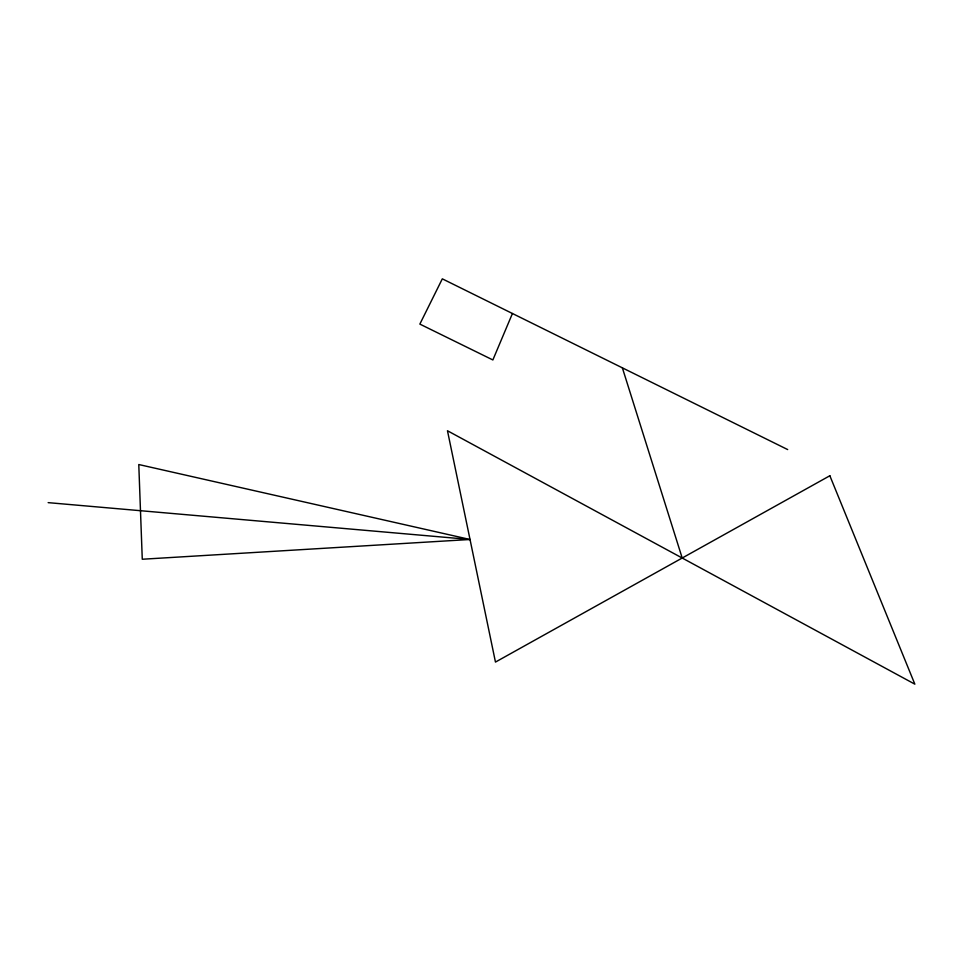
<?xml version="1.0" encoding="UTF-8"?>
<svg xmlns="http://www.w3.org/2000/svg" width="963" height="963" viewBox="0 0 963 963"><rect width="100%" height="100%" fill="white"/><g stroke="black" fill="none" stroke-linecap="round" stroke-linejoin="round"><path stroke-width="1.44" d="M512.436 313.505L492.863 359.957L419.856 324.098L442.318 278.837L787.686 449.577M470.04 539.485L142.271 559.238L138.78 464.527L470.04 539.485L48.15 502.638M622.375 367.854L682.201 558.022M829.853 475.746L495.464 662.075L447.47 430.75L914.85 684.163L829.853 475.746"/></g></svg>
